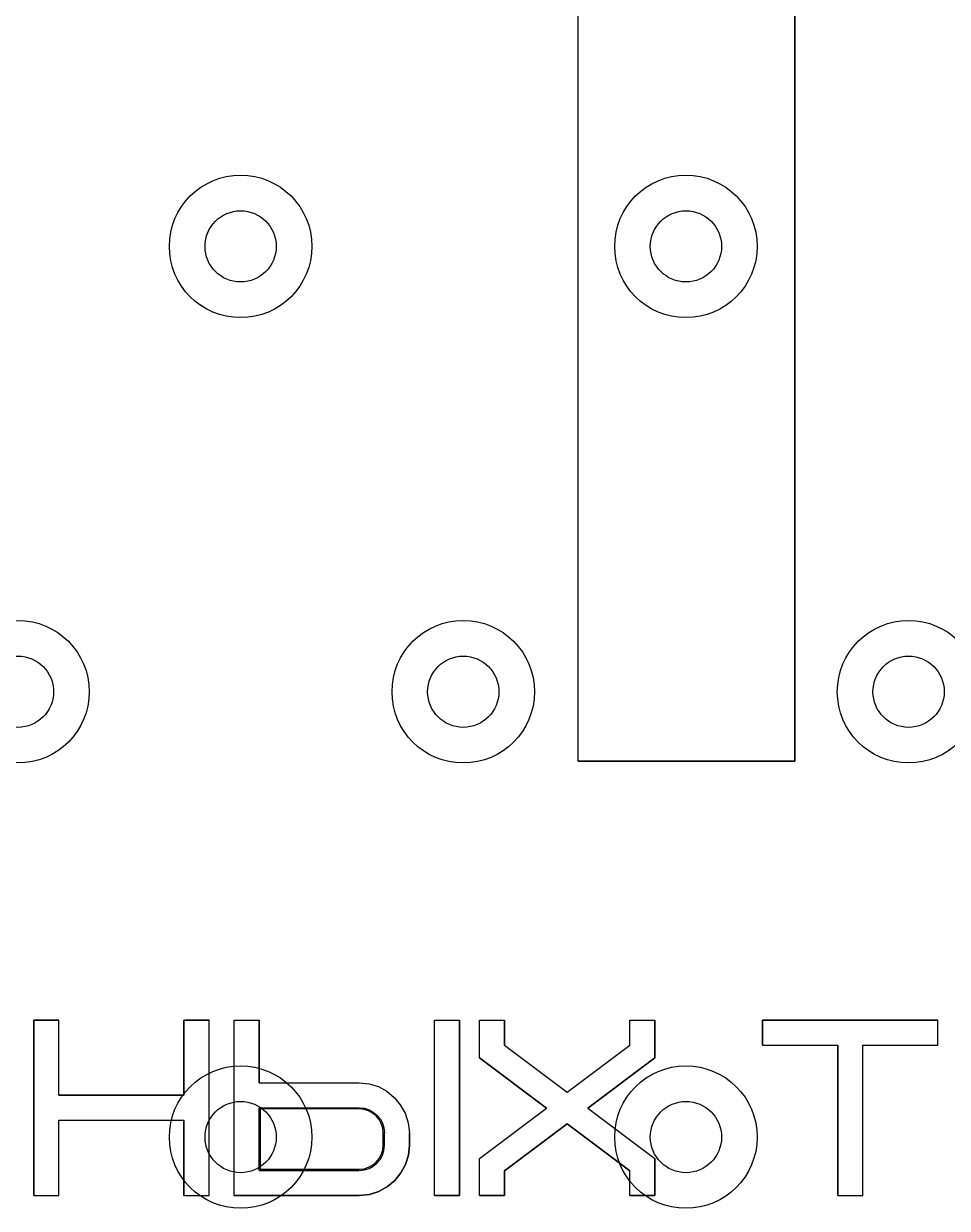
# Model space of a CAD drawing. Header units: millimetres. Extents: x 52 to 245, y 27 to 183.
# Drawn here: x 227.53 to 232.72, y 44.6 to 51.25 of the extents above; entities that cross this region are included whole.
import ezdxf

# ---------------------------------------------------------------- set-up
doc = ezdxf.new("R2010")
doc.units = ezdxf.units.MM
for name, color, linetype in [('MultiLayer', 9, 'Continuous'), ('TopOverlay', 2, 'Continuous'), ('ViaHoleLayer', 16, 'Continuous')]:
    doc.layers.add(name, color=color, linetype=linetype)

msp = doc.modelspace()

# ---------------------------------------------------------------- linework, layer by layer
at = {"layer": 'MultiLayer'}
for centre in [(228.75, 50), (231.25, 50), (227.5, 47.5), (230, 47.5), (232.5, 47.5), (228.75, 45), (231.25, 45)]:
    msp.add_circle(centre, 0.4, dxfattribs=at)
at = {"layer": 'TopOverlay'}
for p, q in [((231.8623, 47.1109), (231.8623, 55.626)), ((231.8623, 55.626), (231.8623, 47.1109)), ((230.6458, 47.1109), (230.6458, 54.4095)), ((230.6458, 47.1109), (230.6458, 54.4095)), ((230.6458, 47.1109), (231.8623, 47.1109)), ((231.8623, 47.1109), (230.6458, 47.1109)), ((227.5883, 44.6722), (227.5883, 45.6565)), ((227.5883, 45.6565), (227.7289, 45.6565)), ((227.7289, 45.6565), (227.5883, 45.6565)), ((227.5883, 45.6565), (227.5883, 44.6722)), ((227.7289, 45.2347), (227.7289, 45.6565)), ((227.7289, 45.2347), (227.7289, 45.6565)), ((228.432, 45.2347), (228.432, 45.6565)), ((228.432, 45.6565), (228.5726, 45.6565)), ((228.5726, 45.6565), (228.432, 45.6565)), ((228.432, 45.6565), (228.432, 45.2347)), ((228.5726, 44.6722), (228.5726, 45.6565)), ((228.5726, 44.6722), (228.5726, 45.6565)), ((228.7132, 44.6722), (228.7132, 45.6565)), ((228.7132, 45.6565), (228.8539, 45.6565)), ((228.7132, 44.6722), (228.7132, 45.6565)), ((228.7132, 45.6565), (228.8539, 45.6565)), ((228.8539, 45.305), (228.8539, 45.6565)), ((228.8539, 45.6565), (228.8539, 45.305)), ((229.8382, 44.6722), (229.8382, 45.6565)), ((229.8382, 45.6565), (229.9788, 45.6565)), ((229.8382, 44.6722), (229.8382, 45.6565)), ((229.8382, 45.6565), (229.9788, 45.6565)), ((229.9788, 44.6722), (229.9788, 45.6565)), ((229.9788, 45.6565), (229.9788, 44.6722)), ((230.0913, 45.6565), (230.2319, 45.6565)), ((230.0913, 45.4456), (230.0913, 45.6565)), ((230.0913, 45.4456), (230.0913, 45.6565)), ((230.0913, 45.6565), (230.2319, 45.6565)), ((230.2319, 45.5159), (230.2319, 45.6565)), ((230.2319, 45.6565), (230.2319, 45.5159)), ((230.935, 45.5159), (230.935, 45.6565)), ((230.935, 45.6565), (231.0756, 45.6565)), ((230.935, 45.5159), (230.935, 45.6565)), ((230.935, 45.6565), (231.0756, 45.6565)), ((231.0756, 45.4456), (231.0756, 45.6565)), ((231.0756, 45.6565), (231.0756, 45.4456)), ((231.6803, 45.5159), (231.6803, 45.6565)), ((231.6803, 45.6565), (232.6646, 45.6565)), ((232.6646, 45.6565), (231.6803, 45.6565)), ((231.6803, 45.6565), (231.6803, 45.5159)), ((232.6646, 45.5159), (232.6646, 45.6565)), ((232.6646, 45.5159), (232.6646, 45.6565)), ((230.2319, 45.5159), (230.5835, 45.2515)), ((230.2319, 45.5159), (230.5835, 45.2515)), ((230.5835, 45.2515), (230.935, 45.5159)), ((230.5835, 45.2515), (230.935, 45.5159)), ((231.6803, 45.5159), (232.1021, 45.5159)), ((231.6803, 45.5159), (232.1021, 45.5159)), ((232.1021, 44.6722), (232.1021, 45.5159)), ((232.1021, 45.5159), (232.1021, 44.6722)), ((232.2428, 44.6722), (232.2428, 45.5159)), ((232.2428, 45.5159), (232.6646, 45.5159)), ((232.2428, 45.5159), (232.6646, 45.5159)), ((232.2428, 44.6722), (232.2428, 45.5159)), ((230.0913, 45.4456), (230.4667, 45.1629)), ((230.4667, 45.1629), (230.0913, 45.4456)), ((230.7002, 45.1629), (231.0756, 45.4456)), ((231.0756, 45.4456), (230.7002, 45.1629)), ((228.8539, 45.305), (229.4163, 45.305)), ((228.8539, 45.305), (229.4163, 45.305)), ((229.4163, 45.305), (229.4714, 45.2993)), ((229.4163, 45.305), (229.4714, 45.2993)), ((229.4714, 45.2993), (229.5232, 45.283)), ((229.4714, 45.2993), (229.5232, 45.283)), ((227.7289, 45.2347), (228.432, 45.2347)), ((228.432, 45.2347), (227.7289, 45.2347)), ((229.5232, 45.283), (229.5703, 45.2571)), ((229.5232, 45.283), (229.5703, 45.2571)), ((229.5703, 45.2571), (229.6118, 45.2229)), ((229.5703, 45.2571), (229.6118, 45.2229)), ((229.6118, 45.2229), (229.6464, 45.1813)), ((229.6118, 45.2229), (229.6464, 45.1813)), ((228.8539, 45.1643), (229.4163, 45.1643)), ((228.8539, 44.8128), (228.8539, 45.1643)), ((229.4163, 45.1576), (228.8606, 45.1576)), ((228.8606, 45.1576), (228.8606, 44.8196)), ((229.416, 45.1576), (228.8606, 45.1576)), ((228.8606, 45.1576), (228.8606, 44.8196)), ((229.416, 45.1576), (229.4156, 45.1576)), ((229.4156, 45.1576), (229.4163, 45.1576)), ((229.4163, 45.1576), (229.4156, 45.1576)), ((229.4156, 45.1576), (229.416, 45.1576)), ((229.4432, 45.1548), (229.416, 45.1576)), ((229.4432, 45.1548), (229.416, 45.1576)), ((229.416, 45.1576), (229.4163, 45.1576)), ((229.4163, 45.1643), (229.4446, 45.1615)), ((229.4683, 45.147), (229.4432, 45.1548)), ((229.4683, 45.147), (229.4432, 45.1548)), ((229.4446, 45.1615), (229.4709, 45.1532)), ((229.6464, 45.1813), (229.673, 45.1335)), ((229.6464, 45.1813), (229.673, 45.1335)), ((230.0913, 44.8803), (230.4667, 45.1629)), ((230.0913, 44.8803), (230.4667, 45.1629)), ((230.7002, 45.1629), (231.0756, 44.8803)), ((230.7002, 45.1629), (231.0756, 44.8803)), ((227.7289, 44.6722), (227.7289, 45.094)), ((227.7289, 45.094), (228.432, 45.094)), ((227.7289, 44.6722), (227.7289, 45.094)), ((227.7289, 45.094), (228.432, 45.094)), ((228.432, 44.6722), (228.432, 45.094)), ((228.432, 45.094), (228.432, 44.6722)), ((229.491, 45.1346), (229.4683, 45.147)), ((229.491, 45.1346), (229.4683, 45.147)), ((229.4709, 45.1532), (229.4948, 45.1402)), ((229.5109, 45.1183), (229.491, 45.1346)), ((229.5109, 45.1183), (229.491, 45.1346)), ((229.4948, 45.1402), (229.5156, 45.123)), ((229.5273, 45.0984), (229.5109, 45.1183)), ((229.5273, 45.0984), (229.5109, 45.1183)), ((229.5156, 45.123), (229.5329, 45.1022)), ((229.5396, 45.0757), (229.5273, 45.0984)), ((229.5396, 45.0757), (229.5273, 45.0984)), ((229.5329, 45.1022), (229.5459, 45.0783)), ((229.673, 45.1335), (229.6904, 45.0806)), ((229.673, 45.1335), (229.6904, 45.0806)), ((229.5475, 45.0506), (229.5396, 45.0757)), ((229.5475, 45.0506), (229.5396, 45.0757)), ((229.5459, 45.0783), (229.5541, 45.052)), ((229.5502, 45.0234), (229.5475, 45.0506)), ((229.5502, 45.0234), (229.5475, 45.0506)), ((229.5502, 44.9534), (229.5502, 45.0234)), ((229.5502, 44.9538), (229.5502, 45.0234)), ((229.5541, 45.052), (229.557, 45.0237)), ((229.557, 44.9534), (229.557, 45.0237)), ((229.6904, 45.0806), (229.6976, 45.0237)), ((229.6904, 45.0806), (229.6976, 45.0237)), ((229.6976, 44.9534), (229.6976, 45.0237)), ((229.6976, 45.0237), (229.6976, 44.9534)), ((230.2319, 44.81), (230.5835, 45.0744)), ((230.5835, 45.0744), (230.2319, 44.81)), ((230.5835, 45.0744), (230.935, 44.81)), ((230.935, 44.81), (230.5835, 45.0744)), ((229.5502, 44.9538), (229.5503, 44.9541)), ((229.5503, 44.9541), (229.5502, 44.9534)), ((229.5502, 44.9534), (229.5503, 44.9541)), ((229.5503, 44.9541), (229.5502, 44.9538)), ((229.5273, 44.8787), (229.5396, 44.9014)), ((229.5273, 44.8787), (229.5396, 44.9014)), ((229.5329, 44.8749), (229.5459, 44.8988)), ((229.5396, 44.9014), (229.5475, 44.9265)), ((229.5396, 44.9014), (229.5475, 44.9265)), ((229.5459, 44.8988), (229.5541, 44.9252)), ((229.5475, 44.9265), (229.5502, 44.9538)), ((229.5475, 44.9265), (229.5502, 44.9538)), ((229.5502, 44.9538), (229.5502, 44.9534)), ((229.5541, 44.9252), (229.557, 44.9534)), ((229.6758, 44.8466), (229.6919, 44.8985)), ((229.6919, 44.8985), (229.6758, 44.8466)), ((229.6919, 44.8985), (229.6976, 44.9534)), ((229.6976, 44.9534), (229.6919, 44.8985)), ((229.416, 44.8196), (229.4432, 44.8223)), ((229.416, 44.8196), (229.4432, 44.8223)), ((229.4432, 44.8223), (229.4683, 44.8302)), ((229.4432, 44.8223), (229.4683, 44.8302)), ((229.4446, 44.8157), (229.4709, 44.8239)), ((229.4683, 44.8302), (229.491, 44.8425)), ((229.4683, 44.8302), (229.491, 44.8425)), ((229.4709, 44.8239), (229.4948, 44.8369)), ((229.491, 44.8425), (229.5109, 44.8589)), ((229.491, 44.8425), (229.5109, 44.8589)), ((229.4948, 44.8369), (229.5156, 44.8541)), ((229.5109, 44.8589), (229.5273, 44.8787)), ((229.5109, 44.8589), (229.5273, 44.8787)), ((229.5156, 44.8541), (229.5329, 44.8749)), ((229.6501, 44.7989), (229.6758, 44.8466)), ((229.6758, 44.8466), (229.6501, 44.7989)), ((230.0913, 44.6722), (230.0913, 44.8803)), ((230.0913, 44.6722), (230.0913, 44.8803)), ((231.0756, 44.6722), (231.0756, 44.8803)), ((231.0756, 44.8803), (231.0756, 44.6722)), ((228.8539, 44.8128), (229.4163, 44.8128)), ((228.8606, 44.8196), (229.416, 44.8196)), ((228.8606, 44.8196), (229.416, 44.8196)), ((229.4163, 44.8128), (229.4446, 44.8157)), ((229.5745, 44.7219), (229.616, 44.7569)), ((229.616, 44.7569), (229.5745, 44.7219)), ((229.616, 44.7569), (229.6501, 44.7989)), ((229.6501, 44.7989), (229.616, 44.7569)), ((230.2319, 44.6722), (230.2319, 44.81)), ((230.2319, 44.81), (230.2319, 44.6722)), ((230.935, 44.6722), (230.935, 44.81)), ((230.935, 44.6722), (230.935, 44.81)), ((229.4736, 44.6782), (229.5267, 44.6952)), ((229.5267, 44.6952), (229.4736, 44.6782)), ((229.5267, 44.6952), (229.5745, 44.7219)), ((229.5745, 44.7219), (229.5267, 44.6952)), ((227.5883, 44.6722), (227.7289, 44.6722)), ((227.5883, 44.6722), (227.7289, 44.6722)), ((228.432, 44.6722), (228.5726, 44.6722)), ((228.432, 44.6722), (228.5726, 44.6722)), ((228.7132, 44.6722), (229.4163, 44.6722)), ((229.4163, 44.6722), (228.7132, 44.6722)), ((229.4163, 44.6722), (229.4736, 44.6782)), ((229.4736, 44.6782), (229.4163, 44.6722)), ((229.8382, 44.6722), (229.9788, 44.6722)), ((229.9788, 44.6722), (229.8382, 44.6722)), ((230.0913, 44.6722), (230.2319, 44.6722)), ((230.2319, 44.6722), (230.0913, 44.6722)), ((230.935, 44.6722), (231.0756, 44.6722)), ((231.0756, 44.6722), (230.935, 44.6722)), ((232.1021, 44.6722), (232.2428, 44.6722)), ((232.1021, 44.6722), (232.2428, 44.6722))]:
    msp.add_line(p, q, dxfattribs=at)
at = {"layer": 'ViaHoleLayer'}
for centre in [(228.75, 50), (231.25, 50), (227.5, 47.5), (230, 47.5), (232.5, 47.5), (228.75, 45), (231.25, 45)]:
    msp.add_circle(centre, 0.2, dxfattribs=at)

doc.saveas('drawing.dxf')
